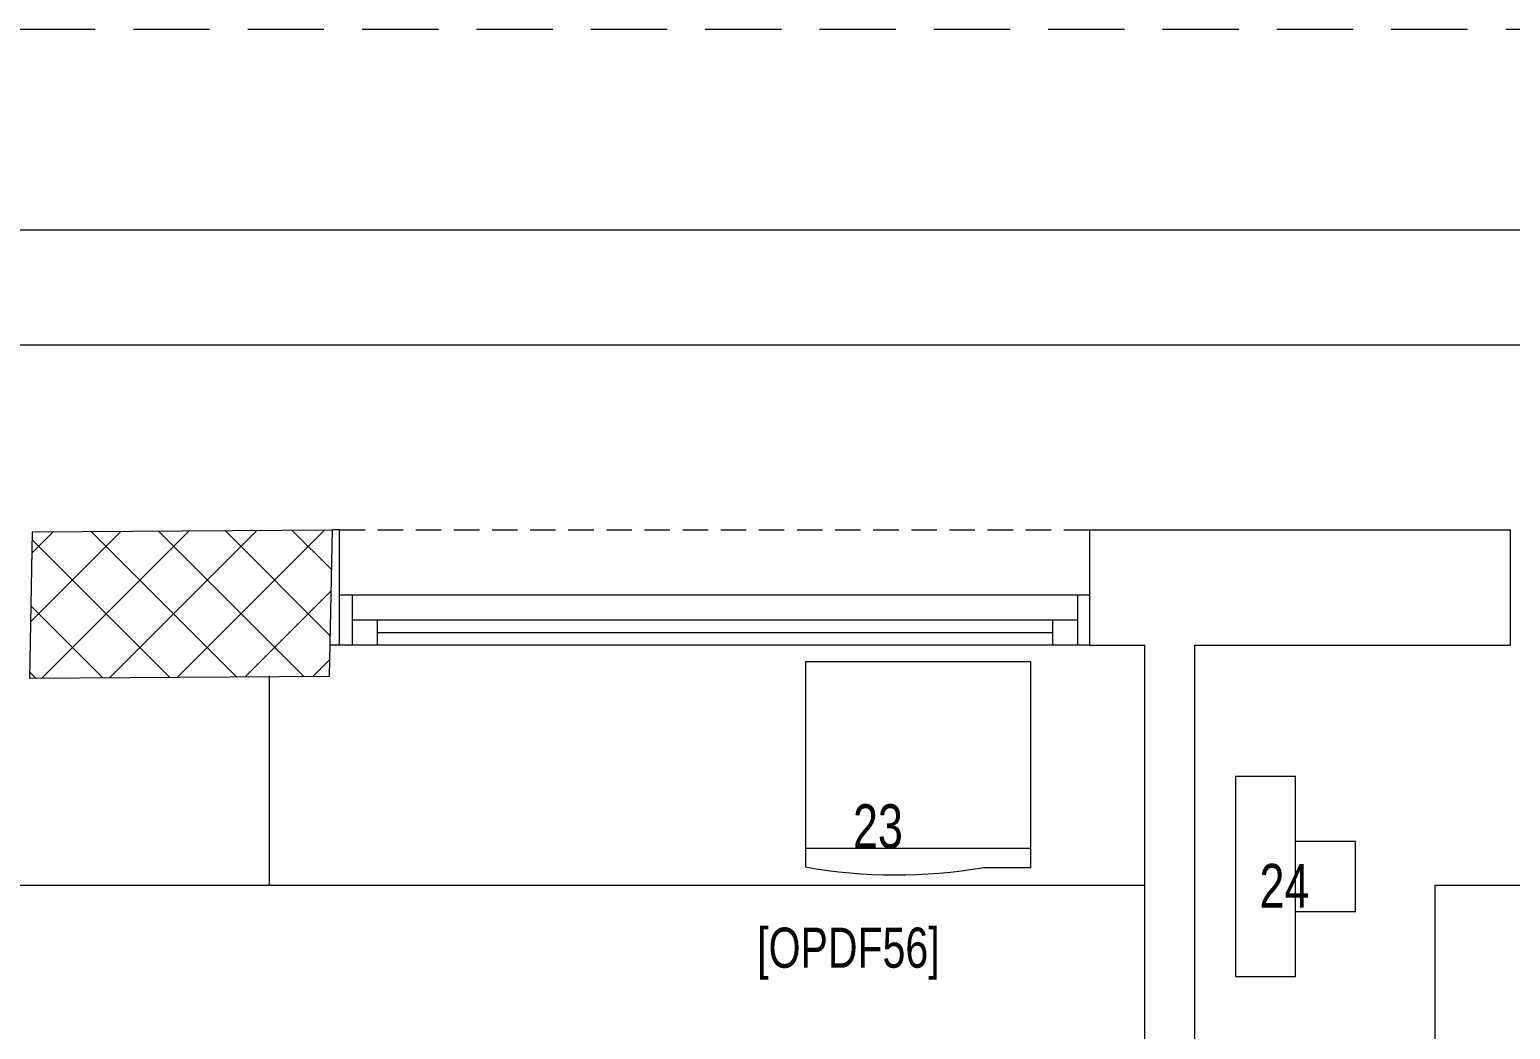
# Model space of a CAD drawing. Header units: millimetres. Extents: x -160614 to 59925, y -157025 to 0.
# Drawn here: x -44942 to -41982, y -95191 to -93193 of the extents above; entities that cross this region are included whole.
import ezdxf

# ---------------------------------------------------------------- set-up
doc = ezdxf.new("R2010")
doc.units = ezdxf.units.MM
doc.header["$LTSCALE"] = 8
doc.linetypes.add('HIDDEN', pattern=[9.525, 6.35, -3.175])
doc.layers.get('0').update_dxf_attribs({"color": 9, "lineweight": 5})
for name, color, linetype, lineweight in [('72_EGR_BASE_TEXT', 9, 'Continuous', 5), ('72_EGR_EQP_TAG', 9, 'Continuous', 5), ('Aluminum', 9, 'Continuous', 5), ('C-HYDR-CTCH', 9, 'Continuous', 5), ('Hatch', 9, 'Continuous', 5), ('LOADING', 9, 'Continuous', 5), ('Proj', 9, 'Continuous', 5), ('Structure', 9, 'Continuous', 5), ('Walls', 9, 'Continuous', 5)]:
    doc.layers.add(name, color=color, linetype=linetype, lineweight=lineweight)
doc.layers.get('0').off()
doc.layers.get('0').freeze()
doc.styles.add('X3G_ENTITY_257CFD', font='swisscl.ttf', dxfattribs={"height": 200})
doc.styles.add('X3G_ENTITY_9F38', font='swisscl.ttf', dxfattribs={"height": 0.2})

# ---------------------------------------------------------------- blocks, each defined once
blk = doc.blocks.new('A$C47696aed')
at = {"layer": 'Hatch'}
h = blk.add_hatch(dxfattribs=at)
h.set_pattern_fill('ANSI37', color=256, scale=30)
h.paths.add_polyline_path([(50952.7, 21917.9), (50348.7, 21909.7), (50352.6, 21621.3), (50956.6, 21629.5)])
h.paths.add_polyline_path([(43791.9, 21910.1), (43208.4, 21904.7), (43188.5, 21613.3), (43772, 21618.7)])
h.paths.add_polyline_path([(29414.9, 21902.8), (28815.8, 21898.7), (28810.1, 21605.6), (29409.2, 21609.7)])
h.paths.add_polyline_path([(36600.2, 21904.9), (35999, 21897.4), (35990.7, 21611.8), (36591.9, 21619.3)])
h.paths.add_polyline_path([(22195.7, 21912), (21589.3, 21890.2), (21603.8, 21597.6), (22210.2, 21619.5)])
h.paths.add_polyline_path([(15459.1, 21901.7), (14237.2, 21925.6), (14230.7, 21629.5), (15452.7, 21605.5)])
h.paths.add_polyline_path([(15473.2, 14701.6), (14258.2, 14685.8), (14244.7, 14393.4), (15459.7, 14409.1)])
h.paths.add_polyline_path([(15447.1, 7508.4), (14244, 7492.4), (14238.3, 7199.4), (15441.4, 7215.3)])
h.paths.add_polyline_path([(15465.6, 309.7), (14269, 298.3), (14271.8, 3.8), (15468.5, 15.2)])
h.paths.add_polyline_path([(7830.6, 311.8), (7227.1, 308.1), (7237.7, 22.6), (7841.3, 26.3)])
h.paths.add_polyline_path([(7815.2, 7509.8), (7218.4, 7511.4), (7218.2, 7210.2), (7815.1, 7208.6)])
h.paths.add_polyline_path([(7825.1, 14699.4), (7205.8, 14700.6), (7195.2, 14397.6), (7814.5, 14396.4)])
h.paths.add_polyline_path([(7801.7, 21878.7), (7201.1, 21893.2), (7197.5, 21603.6), (7798.1, 21589.1)])
h.paths.add_polyline_path([(602.6, 21876.9), (0, 21899.6), (1.9, 21611.2), (604.5, 21588.5)])
h.paths.add_polyline_path([(610.4, 7498.6), (8.3, 7491.6), (11.7, 7200), (613.7, 7206.9)])
h.paths.add_polyline_path([(627.9, 303.9), (29.5, 302.9), (34.3, 2.3), (632.7, 3.3)])
h.paths.add_polyline_path([(22214.6, 317.2), (21608.9, 304.3), (21614.6, 3.1), (22220.3, 16)])
h.paths.add_polyline_path([(22208.1, 7509.7), (21613.7, 7492.1), (21615.8, 7195.5), (22210.2, 7213.1)])
h.paths.add_polyline_path([(22199.3, 14717.7), (21600.4, 14710), (21604.4, 14409.9), (22203.4, 14417.6)])
h.paths.add_polyline_path([(29399.7, 14702.4), (28797.7, 14707.1), (28802, 14415), (29403.9, 14410.3)])
h.paths.add_polyline_path([(29403.4, 7519.8), (28799.6, 7502.2), (28813, 7202.1), (29413.1, 7223.2)])
h.paths.add_polyline_path([(29419.5, 303.8), (28815.7, 310.4), (28813.3, 24.7), (29417.2, 18.1)])
h.paths.add_polyline_path([(36618, 314.2), (36020.7, 299.7), (36029.7, 0), (36627, 14.6)])
h.paths.add_polyline_path([(36610.7, 7502.6), (36009.5, 7504.5), (36010.6, 7207.3), (36611.9, 7205.4)])
h.paths.add_polyline_path([(36574.3, 14706.4), (35993.4, 14711.1), (36013.1, 14421.3), (36594, 14416.6)])
h.paths.add_polyline_path([(43777.6, 14705.7), (43180, 14719.4), (43182, 14427.5), (43779.6, 14413.8)])
h.paths.add_polyline_path([(43778.6, 7507.1), (43210.2, 7499.5), (43212, 7205.4), (43780.5, 7213)])
h.paths.add_polyline_path([(43815.7, 310), (43210.4, 307.3), (43211.8, 2.8), (43817, 5.4)])
h.paths.add_polyline_path([(50989.9, 309.5), (50401.9, 325.5), (50388.7, 18.3), (50976.7, 2.3)])
h.paths.add_polyline_path([(50974.1, 7508.9), (50370.9, 7510), (50368.9, 7213.4), (50972.2, 7212.3)])
at = {"layer": 'C-HYDR-CTCH', "color": 4, "elevation": 299672, "flags": 128}
blk.add_lwpolyline([(29409.2, 21609.7), (28810.1, 21605.6), (28815.8, 21898.7), (29414.9, 21902.8)], dxfattribs=at)
at = {"layer": 'C-HYDR-CTCH', "color": 4, "flags": 128}
blk.add_lwpolyline([(29409.2, 21609.7), (29414.9, 21902.8)], dxfattribs=at)
blk = doc.blocks.new('D.122.06.11')
for points in [[(285783, 4268), (285783, 4268), (285783, 4388), (285713, 4388), (285643, 4388), (285643, 4268)], [(285513, 4148), (285913, 4148), (285913, 4268), (285513, 4268), (285513, 4148)]]:
    blk.add_lwpolyline(points)
blk = doc.blocks.new('Dental Sterilizer')
at = {"layer": 'LOADING'}
for p, q in [((-40485.8, -32478.8, 0.1), (-40935.8, -32478.8, 0.1)), ((-40935.8, -32478.8, 0.1), (-40935.8, -32888.3, 0.1)), ((-40485.8, -32889.4, 0.1), (-40485.8, -32478.8, 0.1)), ((-40935.8, -32850.6, 0.1), (-40485.8, -32850.6, 0.1)), ((-40579.8, -32889.4, 0.1), (-40485.8, -32889.4, 0.1))]:
    blk.add_line(p, q, dxfattribs=at)
blk.add_arc((-40754.9, -31881.8, 0.1), 1022.7, 259.8109, 279.8595, dxfattribs=at)
blk = doc.blocks.new('1stF')
at = {"layer": 'Aluminum', "color": 9}
for p, q in [((-42822.3, -94322.6, 0.1), (-44322.3, -94322.6, 0.1)), ((-44297.3, -94322.6, 0.1), (-44297.3, -94422.6, 0.1)), ((-42847.3, -94322.6, 0.1), (-42847.3, -94422.6, 0.1)), ((-42847.3, -94372.6, 0.1), (-44297.3, -94372.6, 0.1)), ((-44247.3, -94372.6, 0.1), (-44247.3, -94422.6, 0.1)), ((-42897.3, -94372.6, 0.1), (-42897.3, -94422.6, 0.1)), ((-42822.3, -94422.6, 0.1), (-44322.3, -94422.6, 0.1)), ((-44247.3, -94397.6, 0.1), (-42897.3, -94397.6, 0.1))]:
    blk.add_line(p, q, dxfattribs=at)
at = {"layer": 'LOADING', "color": 9}
for p, q in [((-44462.8, -94484.1, 0), (-44462.8, -94902.6, 0)), ((-46232.8, -94902.6, 0), (-44462.8, -94902.6, 0)), ((-44462.8, -94902.6, 0), (-42712.8, -94902.6, 0)), ((-42132.8, -94902.6, 0), (-42132.8, -96803.5, 0)), ((-42132.8, -94902.6, 0), (-40362.8, -94902.6, 0))]:
    blk.add_line(p, q, dxfattribs=at)
at = {"layer": 'Proj', "color": 9}
for p, q in [((-52172.6, -93592.6, 0.1), (-36772.1, -93592.6, 0.1)), ((-51942.6, -93822.6, 0.1), (-37002.1, -93822.6, 0.1))]:
    blk.add_line(p, q, dxfattribs=at)
at = {"layer": 'Proj', "color": 9, "linetype": 'HIDDEN'}
blk.add_line((-44322.3, -94192.6, 0.1), (-42822.3, -94192.6, 0.1), dxfattribs=at)
at = {"layer": 'Proj', "color": 9, "linetype": 'HIDDEN', "ltscale": 3, "elevation": 0.1}
blk.add_lwpolyline([(-23322.3, -93192.6), (-74742.3, -93192.6), (-74742.3, -117092.6), (-23322.3, -117092.6)], dxfattribs=at)
at = {"layer": 'Walls', "color": 9}
for p, q in [((-44322.3, -94192.6, 0.1), (-44336.8, -94192.6, 0.1)), ((-44322.3, -94422.6, 0.1), (-44322.3, -94192.6, 0.1)), ((-42822.3, -94192.6, 0.1), (-41981.9, -94192.6, 0.1)), ((-42822.3, -94422.6, 0.1), (-42822.3, -94192.6, 0.1)), ((-41981.9, -94422.6, 0.1), (-41981.9, -94192.6, 0.1)), ((-44322.3, -94422.6, 0.1), (-44341.2, -94422.6, 0.1)), ((-42822.3, -94422.6, 0.1), (-42712.8, -94422.6, 0.1)), ((-42712.8, -96922.6, 0.1), (-42712.8, -94422.6, 0.1)), ((-42612.8, -96912.6, 0.1), (-42612.8, -94422.6, 0.1)), ((-42612.8, -94422.6, 0.1), (-41981.9, -94422.6, 0.1))]:
    blk.add_line(p, q, dxfattribs=at)
at = {"layer": 'LOADING', "color": 9}
blk.add_blockref('Dental Sterilizer', (-2455, -61977.6, -0.1), dxfattribs=at)
at = {"layer": 'LOADING', "color": 9, "rotation": 270}
blk.add_blockref('D.122.06.11', (-46679.4, 190827.8, 0), dxfattribs=at)
at = {"layer": 'Structure', "color": 9}
blk.add_blockref('A$C47696aed', (-73751.7, -116094.9, 0.1), dxfattribs=at)
at = {"layer": '72_EGR_BASE_TEXT', "color": 9, "insert": (-43305.2, -94987.4, 0.1), "char_height": 80, "attachment_point": 2, "style": 'X3G_ENTITY_9F38'}
blk.add_mtext('[OPDF56]', dxfattribs=at)
at = {"layer": '72_EGR_EQP_TAG', "color": 9, "char_height": 87.47, "attachment_point": 2, "style": 'X3G_ENTITY_257CFD'}
for s, insert in [('23', (-43246.2, -94740.8, -0.1)), ('24', (-42433.5, -94860, -0.1))]:
    blk.add_mtext(s, dxfattribs=dict(at, insert=insert))

msp = doc.modelspace()

# ---------------------------------------------------------------- block references
at = {"layer": '72_EGR_EQP_TAG'}
msp.add_blockref('1stF', (0, 0), dxfattribs=at)

doc.saveas('drawing.dxf')
